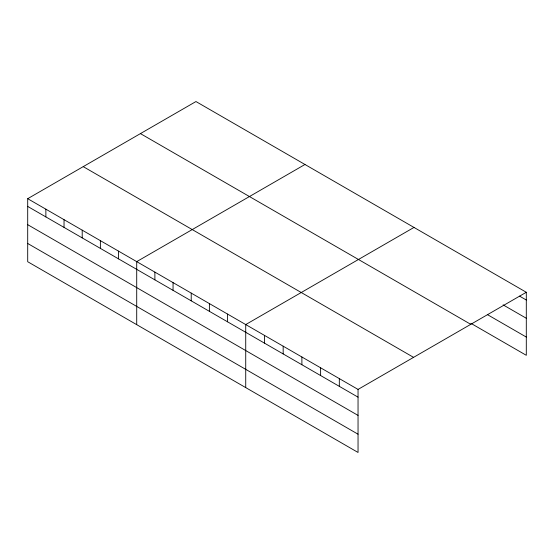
<?xml version="1.0" encoding="UTF-8"?>
<svg xmlns="http://www.w3.org/2000/svg" width="554" height="554" viewBox="0 0 554 554"><rect width="100%" height="100%" fill="white"/><g stroke="black" fill="none" stroke-linecap="round" stroke-linejoin="round"><path stroke-width="0.83" d="M358.043 415.403L358.043 389.414L27.7 198.692L27.7 261.723L358.043 452.452L358.043 415.403L27.7 224.682M470.893 323.321L526.3 355.308L526.3 292.277L195.957 101.548L27.7 198.692M304.97 164.49L136.713 261.627L136.713 324.665M413.983 227.431L245.727 324.568L245.727 387.606M358.043 389.414L526.3 292.277M519.562 296.127L526.3 300.012M503.087 304.859L526.3 318.259M487.361 314.582L526.3 337.061M140.432 133.604L470.775 324.332M83.225 166.636L413.568 357.358M27.7 206.427L358.043 397.156M27.7 243.476L358.043 434.204M339.325 378.604L339.325 386.346M320.607 367.801L320.607 375.543M301.888 356.991L301.888 364.733M283.17 346.181L283.17 353.923M264.452 335.378L264.452 343.113M227.562 314.076L227.562 321.819M209.391 303.585L209.391 311.327M191.22 293.101L191.22 300.836M173.056 282.609L173.056 290.351M154.885 272.118L154.885 279.86M118.542 251.142L118.542 258.877M100.378 240.651L100.378 248.393M82.207 230.159L82.207 237.901M64.035 219.668L64.035 227.41M45.871 209.177L45.871 216.919"/></g></svg>
